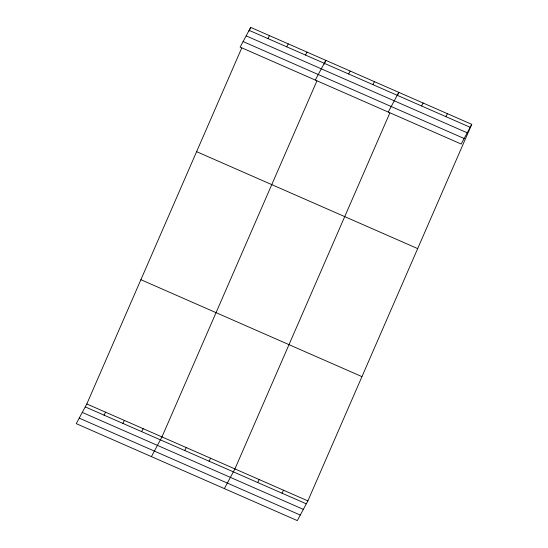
<?xml version="1.0" encoding="UTF-8"?>
<svg xmlns="http://www.w3.org/2000/svg" width="548" height="548" viewBox="0 0 548 548"><rect width="100%" height="100%" fill="white"/><g stroke="black" fill="none" stroke-linecap="round" stroke-linejoin="round"><path stroke-width="0.82" d="M471.753 124.348L461.19 144.042L240.127 47.101L250.689 27.4L471.753 124.348L307.873 500.899L297.311 520.6L76.247 423.652L86.81 403.958L241.675 48.108M249.018 31.236L250.689 27.4M316.84 81.07L161.968 436.92L151.412 456.614M324.183 64.198L325.848 60.362L315.292 80.056M389.786 113.066L234.921 468.91L224.358 488.611M397.464 95.421L398.8 92.352L388.237 112.052M267.91 38.572L269.479 35.641M286.7 46.813L288.269 43.881M104.031 415.131L105.6 412.199M305.489 55.053L307.058 52.122M122.821 423.371L124.389 420.439M141.61 431.612L143.179 428.68M348.596 73.959L350.165 71.028M372.914 84.618L374.483 81.693M184.717 450.511L186.286 447.579M209.035 461.176L210.603 458.244M421.549 105.949L423.118 103.017M445.867 116.614L447.435 113.683M257.67 482.507L259.238 479.575M281.987 493.173L283.556 490.241M249.114 30.332L470.177 127.28M246.148 35.867L467.211 132.808M243.093 41.566L464.156 138.514M196.609 151.666L417.672 248.607M140.891 279.692L361.954 376.64M86.81 403.958L307.873 500.899M85.235 406.89L306.298 503.831M82.269 412.418L303.332 509.366M79.213 418.124L300.277 515.065"/></g></svg>
